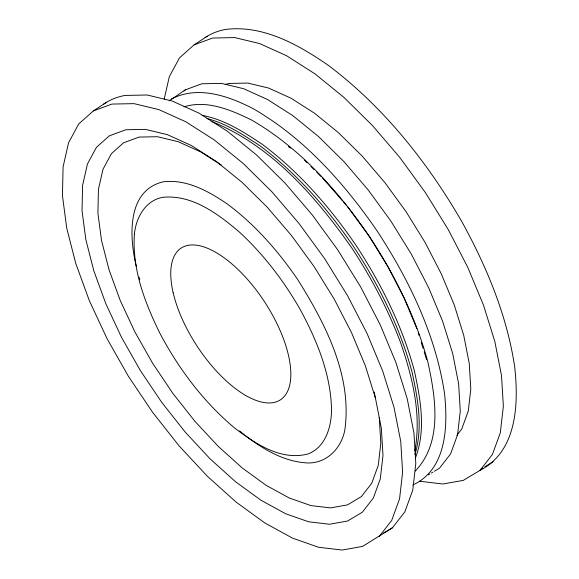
<?xml version="1.0" encoding="UTF-8"?>
<svg xmlns="http://www.w3.org/2000/svg" width="579" height="579" viewBox="0 0 579 579"><rect width="100%" height="100%" fill="white"/><g stroke="black" fill="none" stroke-linecap="round" stroke-linejoin="round"><path stroke-width="0.87" d="M414.875 450.766C421.664 414.209 412.458 377.168 400.625 342.652C387.959 309.121 371.153 277.355 351.46 247.436C315.374 196.086 271.413 145.763 211.965 121.626M164.204 99.19L169.285 76.768L179.476 57.9L194.081 44.858L207.26 36.216M414.926 454.522C423.14 427.743 417.915 398.996 412.089 372.225C399.93 327.193 378.912 285.071 353.328 246.213C327.352 208.353 296.766 173.316 259.884 145.713C243.289 134.9 226.331 123.37 206.862 118.557M415.382 458.018C426.274 430.125 420.434 399.083 414.361 370.734C402.202 325.702 381.185 283.58 355.6 244.722C329.625 206.862 299.039 171.825 262.157 144.222C243.658 131.947 224.319 119.404 202.107 115.38M415.302 471.045C442.964 441.958 435.582 397.44 427.838 361.904C415.679 316.865 394.654 274.743 369.076 235.885C337.68 190.469 299.864 147.963 251.633 120.056C231.115 110.024 206.964 99.595 184.013 106.847M456.853 435.292L461.745 428.996L468.273 411.083L470.799 389.052L469.265 363.54L463.714 335.284L454.298 305.09L441.292 273.838L425.073 242.42L406.103 211.733L384.934 182.674L362.164 156.069L338.454 132.692L314.491 113.209L290.962 98.177L268.54 88.037L247.87 83.072L229.545 83.434M379.259 536.429L391.701 520.42L399.561 498.83L402.608 472.29L400.762 441.553L394.067 407.507L382.726 371.132L367.057 333.475L347.516 295.623L324.66 258.661L299.148 223.646L271.717 191.591L243.158 163.423L214.281 139.952L185.931 121.843L158.914 109.619L134.017 103.641L111.942 104.075L93.335 110.915L78.722 123.949L68.539 142.818L63.068 166.969L62.46 195.716L66.744 228.22L75.798 263.561L89.354 300.704L107.021 338.599L128.299 376.14L152.567 412.262L179.135 445.917L207.231 476.133L236.051 502.051L264.769 522.917L292.554 538.137L318.602 547.271L342.175 550.05L362.592 546.402L392.439 527.787L404.88 511.778L412.74 490.189L415.787 463.649L413.942 432.911L407.247 398.866L395.906 362.49L380.237 324.841L360.695 286.981L337.839 250.019L312.327 215.004L284.897 182.95L256.338 154.781L227.46 131.31L199.111 113.202L172.093 100.978L147.196 94.999L125.122 95.434A257.076 114.432 56.8 0 0 103.561 104.198M419.355 481.214L442.928 484.001L463.338 480.353L480.005 470.38L492.447 454.37L500.307 432.781L503.361 406.234L501.508 375.503L494.821 341.458L483.472 305.082L467.81 267.426L448.262 229.573L425.406 192.604L399.901 157.597L372.471 125.542L343.904 97.373L315.034 73.895L286.685 55.787L259.667 43.57L234.763 37.592L212.688 38.026L194.081 44.858M480.005 470.38C517.308 451.323 518.755 403.245 514.688 366.862C506.936 315.193 486.563 266.434 461.441 220.932C426.955 161.592 383.341 106.688 328.213 65.253C298.286 44.699 263.539 24.926 225.868 29.384A257.076 114.432 56.8 0 0 205.046 37.649M169.206 100.862L185.302 89.846L201.847 83.774L221.468 83.383L243.614 88.703L267.628 99.566L292.836 115.662L318.508 136.535L343.904 161.584L368.295 190.078L390.97 221.207L411.293 254.072L428.67 287.734L442.602 321.207L452.684 353.552L458.633 383.819L460.276 411.148L457.569 434.749L450.578 453.936L439.519 468.172L434.33 471.277M184.006 91.004L185.302 89.846M93.335 110.915L106.514 102.273M428.402 474.823L429.886 473.94M431.369 473.05L432.846 472.167M412.769 484.985C447.075 469.395 447.965 425.297 444.484 393.098C435.488 334.358 409.1 279.831 376.82 230.485C343.854 182.79 304.134 138.149 253.479 108.845C228.669 95.948 197.815 85.106 171.152 99.125M481.069 468.99L482.582 468.085M484.855 466.725L493.185 461.738M383.349 533.23L392.439 527.787M221.178 164.972L200.638 151.85L178.166 141.689L157.445 136.716L139.083 137.078L123.602 142.76L111.45 153.609L102.975 169.3L98.423 189.391L97.923 213.289L101.484 240.321L109.011 269.698L120.273 300.581L134.965 332.078L152.653 363.286L172.824 393.315L194.913 421.295L218.283 446.423L242.254 467.977L266.137 485.34L289.247 497.998L310.923 505.59L330.537 507.906L347.523 504.874L361.39 496.579L371.74 483.255L378.275 465.306L380.808 443.232L379.274 417.669M244.338 434.778L239.489 430.921M245.793 435.835C263.93 449.847 284.998 462.165 308.469 462.983C327.236 462.903 341.053 448.298 344.715 430.646C352.705 376.386 325.514 323.871 297.541 279.31C278.188 251.112 255.397 225.014 227.931 204.452C209.019 191.468 187.068 178.976 163.278 181.799C126.432 190.382 129.305 237.571 136.268 266.108M288.335 146.451L290.383 148.115M304.547 160.188L307.109 162.713M310.952 166.506L314.158 169.661M316.72 172.187L321.2 176.617M322.481 177.876L342.558 200.87M343.731 202.23L346.061 204.959M347.813 207.007L368.989 236.066L387.959 266.753L404.178 298.171M404.518 298.996L416.844 328.604M418.262 332.874L419.066 335.465M421.215 342.363L423.104 348.399M424.175 351.851L426.6 359.617M375.438 398.149L365.407 365.979L351.547 332.679L334.264 299.205L314.05 266.514L291.49 235.544L267.223 207.195L241.957 182.269L216.408 161.498L191.316 145.474L167.411 134.661L145.365 129.37L125.831 129.754L109.366 135.804L96.432 147.341L87.422 164.038L82.58 185.403L82.044 210.836L85.837 239.59L93.841 270.842L105.827 303.693L121.452 337.202L140.27 370.408L161.729 402.347L185.229 432.115L210.083 458.85L235.588 481.779L260.999 500.242L285.585 513.711L308.643 521.795L329.509 524.256L347.574 521.028L362.324 512.205L373.339 498.034L380.294 478.934L382.987 455.449L381.358 428.257L374.229 392.019M139.112 277.24L139.771 279.809M225.209 84.447A213.376 94.978 56.8 0 1 229.566 83.47M134.444 233.822C131.831 268.743 144.75 302.52 159.913 333.316C178.853 369.076 203.613 402.058 234.748 428.098C255.353 443.76 281.148 461.239 308.289 453.871C325.355 447.068 331.13 427.678 331.535 410.829C331.137 374.432 316.785 339.924 299.604 308.433C283.24 280.142 263.184 253.928 239.084 231.774C217.813 213.832 192.286 194.443 162.837 197.294C145.474 200.399 136.058 217.516 134.444 233.822M173.157 292.721A90.679 40.364 56.8 0 0 274.258 402.412A90.679 40.364 56.8 0 0 245.112 276.748A90.679 40.364 56.8 0 0 173.157 292.721"/></g></svg>
